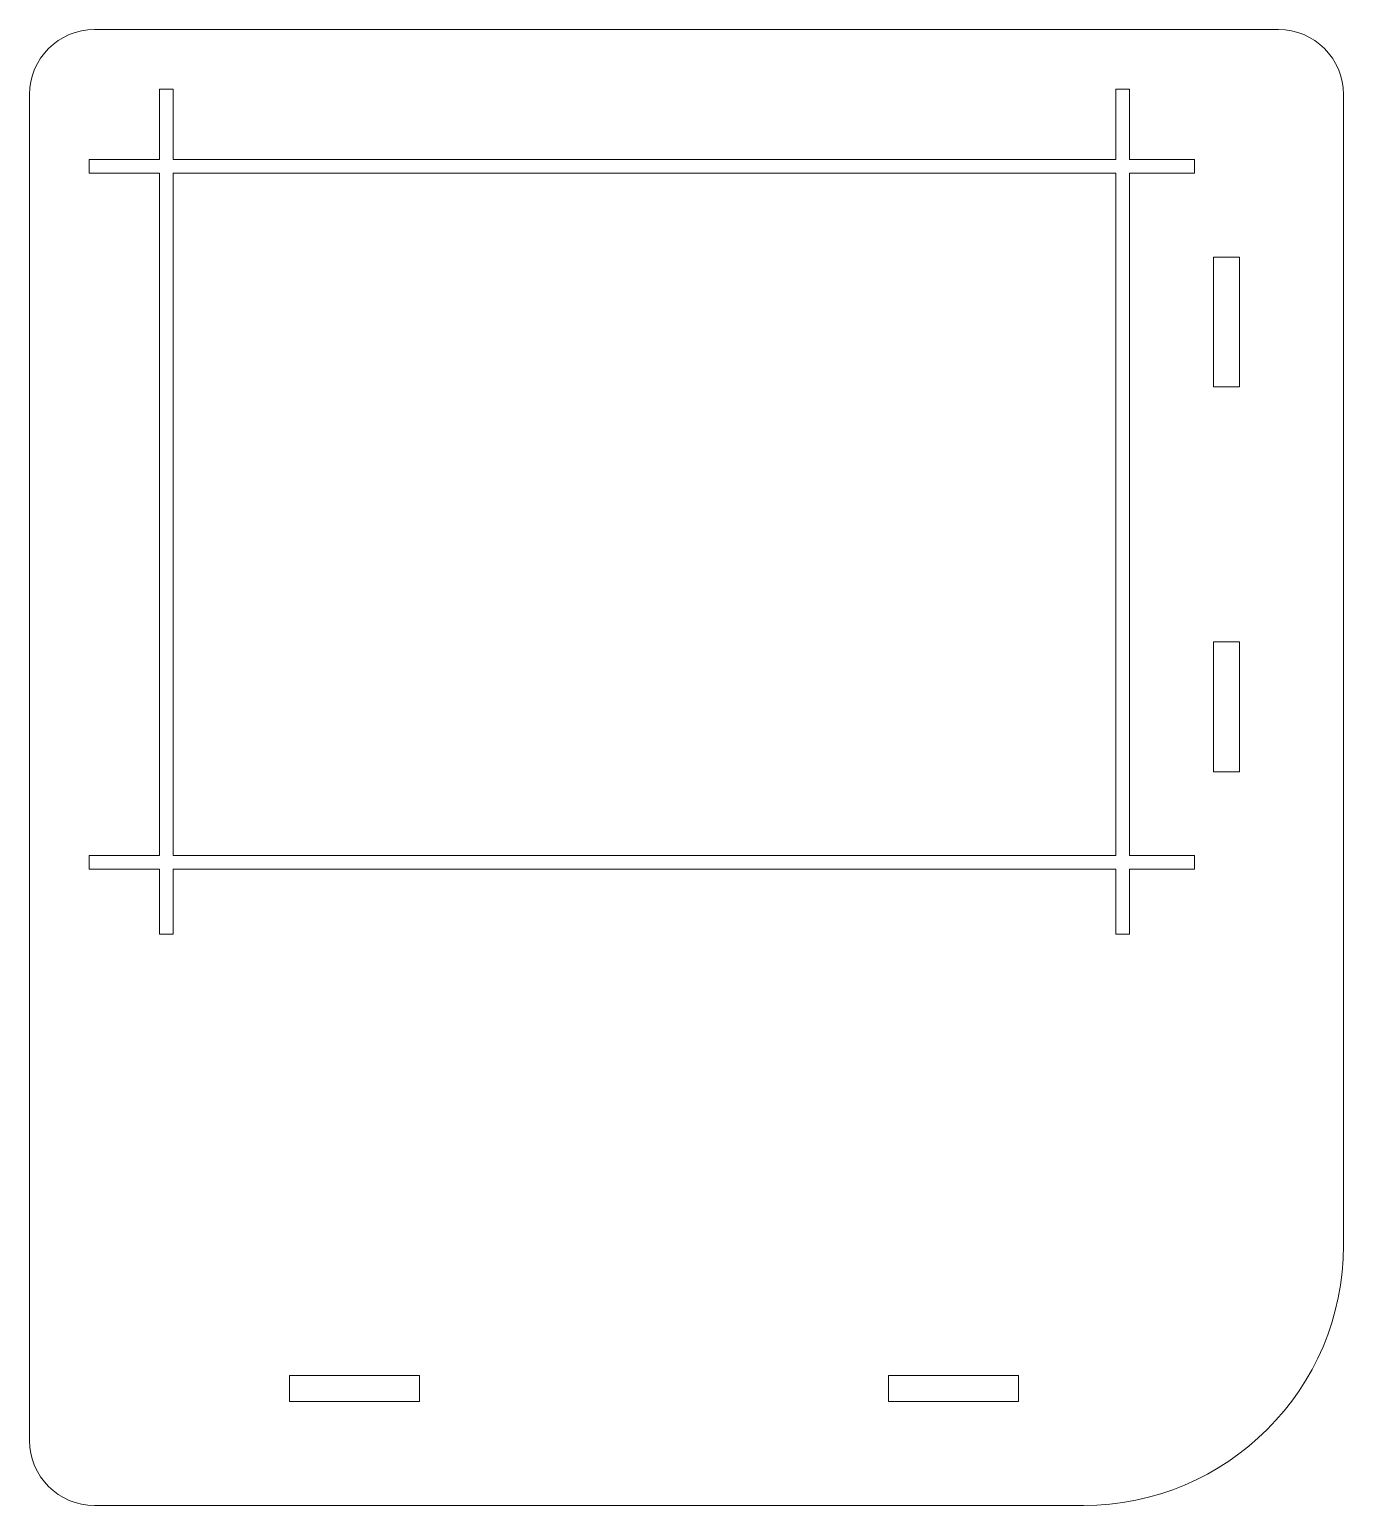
# Model space of a CAD drawing. Header units: millimetres. Extents: x 5 to 207, y 59 to 286.
import ezdxf

# ---------------------------------------------------------------- set-up
doc = ezdxf.new("R2010")
doc.units = ezdxf.units.MM

msp = doc.modelspace()

# ---------------------------------------------------------------- linework, layer by layer
at = {"color": 7, "linetype": 'Continuous', "lineweight": 15}
for p, q in [((196.62, 285.94), (14.52, 285.94)), ((4.52, 275.94), (4.52, 68.84)), ((26.62, 276.74), (24.52, 276.74)), ((24.52, 276.74), (24.52, 265.94)), ((26.62, 265.94), (26.62, 276.74)), ((173.72, 276.74), (171.62, 276.74)), ((171.62, 276.74), (171.62, 265.94)), ((173.72, 265.94), (173.72, 276.74)), ((206.62, 98.84), (206.62, 275.94)), ((24.52, 265.94), (13.72, 265.94)), ((13.72, 265.94), (13.72, 263.84)), ((171.62, 265.94), (26.62, 265.94)), ((183.72, 265.94), (173.72, 265.94)), ((183.72, 263.84), (183.72, 265.94)), ((13.72, 263.84), (24.52, 263.84)), ((24.52, 263.84), (24.52, 158.84)), ((26.62, 263.84), (26.62, 158.84)), ((171.62, 263.84), (26.62, 263.84)), ((171.62, 158.84), (171.62, 263.84)), ((173.72, 158.84), (173.72, 263.84)), ((173.72, 263.84), (183.72, 263.84)), ((190.62, 250.94), (186.62, 250.94)), ((186.62, 250.94), (186.62, 230.94)), ((190.62, 230.94), (190.62, 250.94)), ((186.62, 230.94), (190.62, 230.94)), ((190.62, 191.74), (186.62, 191.74)), ((186.62, 191.74), (186.62, 171.74)), ((190.62, 171.74), (190.62, 191.74)), ((186.62, 171.74), (190.62, 171.74)), ((24.52, 158.84), (13.72, 158.84)), ((13.72, 158.84), (13.72, 156.74)), ((13.72, 156.74), (24.52, 156.74)), ((24.52, 156.74), (24.52, 146.74)), ((26.62, 158.84), (171.62, 158.84)), ((26.62, 146.74), (26.62, 156.74)), ((26.62, 156.74), (171.62, 156.74)), ((171.62, 156.74), (171.62, 146.74)), ((183.72, 158.84), (173.72, 158.84)), ((173.72, 146.74), (173.72, 156.74)), ((173.72, 156.74), (183.72, 156.74)), ((183.72, 156.74), (183.72, 158.84)), ((24.52, 146.74), (26.62, 146.74)), ((171.62, 146.74), (173.72, 146.74)), ((64.52, 78.84), (44.52, 78.84)), ((44.52, 78.84), (44.52, 74.84)), ((64.52, 74.84), (64.52, 78.84)), ((156.62, 78.84), (136.62, 78.84)), ((136.62, 78.84), (136.62, 74.84)), ((156.62, 74.84), (156.62, 78.84)), ((44.52, 74.84), (64.52, 74.84)), ((136.62, 74.84), (156.62, 74.84)), ((14.52, 58.84), (166.62, 58.84))]:
    msp.add_line(p, q, dxfattribs=at)
for centre, radius, start, end in [((14.52, 275.94), 10, 90, 180), ((196.62, 275.94), 10, 0, 90), ((166.62, 98.84), 40, 270, 0), ((14.52, 68.84), 10, 180, 270)]:
    msp.add_arc(centre, radius, start, end, dxfattribs=at)

doc.saveas('drawing.dxf')
